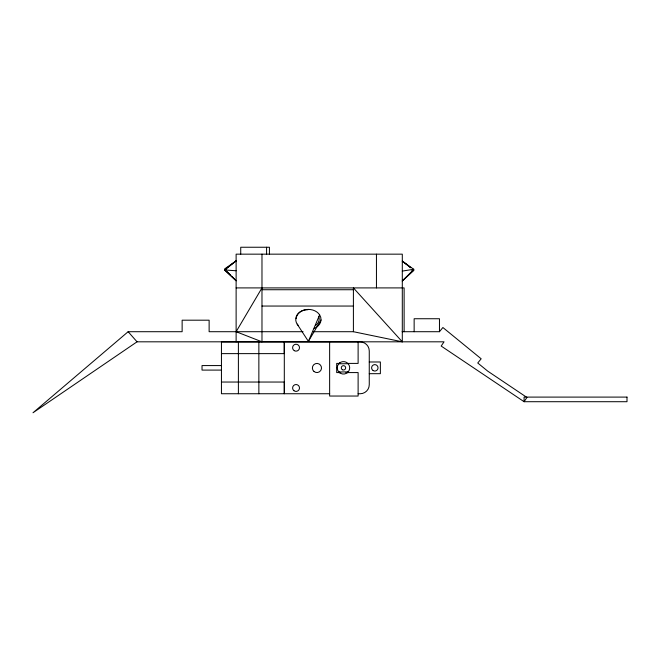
<?xml version="1.0" encoding="UTF-8"?>
<svg xmlns="http://www.w3.org/2000/svg" width="660" height="660" viewBox="0 0 660 660"><rect width="100%" height="100%" fill="white"/><g stroke="black" fill="none" stroke-linecap="round" stroke-linejoin="round"><path stroke-width="0.99" d="M284.303 341.929L284.303 393.739L284.287 382.041L221.447 382.041M297.149 324.085L308.385 341.377L319.63 314.861A12.647 10.065 0 0 0 301.628 310.967A12.647 10.065 0 0 0 298.328 325.57M308.385 341.377L321.016 319.951L320.743 317.336L319.63 314.861M261.979 287.909L236.123 331.708L261.979 341.814L261.979 254.158M402.13 331.708L439.469 331.708L442.893 327.517L481.173 358.801L477.749 362.992L487.715 371.135L526.944 397.46L524.089 401.709L441.185 346.063L444.04 341.814L137.041 341.814L33 412.756L128.147 331.708L182.135 331.708L182.135 320.191L209.129 320.191L209.129 331.708L303.072 331.708M402.303 281.028L413.812 269.338L402.303 261.17M347.3 372.735L348.439 371.58M413.812 270.237L402.303 280.945L413.812 270.204L411.889 270.369M224.606 269.981L236.123 260.824L224.606 269.948L236.123 280.69L224.606 269.981L236.123 270.757M236.123 260.914L224.606 268.925L226.528 269.313M402.303 271.095L413.812 269.255M338.819 363.784L348.067 363.709M338.885 371.959L348.133 371.893M236.123 287.909L404.118 287.909L404.118 331.708M261.979 289.732L353.405 289.732M261.979 306.05L353.405 306.05M313.343 331.708L353.405 331.708L402.303 341.814L402.303 254.158L236.123 254.158L236.123 341.814M329.431 341.929L221.447 341.929L221.447 393.739L329.67 393.739M221.447 353.628L284.245 353.628L284.245 341.929M369.262 361.985L380.374 361.985L380.374 373.684L369.262 373.684M339.76 363.404L336.699 363.404L336.699 372.578L340.774 372.578M347.919 363.404L358.116 363.404L358.116 341.929M221.447 365.574L202.026 365.574L202.026 370.095L221.447 370.095M345.873 372.578L358.116 372.578L358.116 396.041L329.637 396.041L329.637 341.929L360.195 341.929A9.067 9.067 0 0 1 369.262 350.996L369.262 384.673A9.067 9.067 0 0 1 360.195 393.739L358.149 393.739M406.906 264.742L402.303 261.079L410.743 267.77L408.441 265.963M338.572 371.662L339.727 372.801M226.768 271.268L230.365 274.923M231.809 276.383L236.123 280.772M402.303 341.814L353.405 287.909L353.405 331.708M128.147 331.708L137.041 341.814M439.469 331.708L439.469 318.739L414.142 318.739L414.142 331.708M376.447 254.158L376.447 287.909M269.428 254.158L269.428 247.244L240.727 247.244L240.727 254.158M266.582 247.244L266.582 254.158M258.86 341.929L258.86 393.739M238.392 341.929L238.392 393.739M321.016 319.951A12.647 10.065 0 0 1 314.185 328.424M318.879 316.701A11.509 9.166 0 0 1 315.653 325.495M296.183 318.673A11.509 9.166 0 0 1 307.948 309.721M339.652 362.934L338.514 364.089A6.22 6.22 0 0 0 339.314 372.454A6.22 6.22 0 0 0 347.713 372.388A6.22 6.22 0 0 0 348.373 364.015L347.218 362.876A6.22 6.22 0 0 0 339.652 362.934M627 397.097L524.089 397.097L524.089 401.709L627 401.709L627 397.097M294.294 350.666A3.457 3.457 0 0 0 299.5 347.713A3.457 3.457 0 0 0 294.335 344.685A3.457 3.457 0 0 0 294.294 350.666M293.923 390.703A3.457 3.457 0 0 0 299.467 388.459A3.457 3.457 0 0 0 294.748 384.78A3.457 3.457 0 0 0 293.923 390.703M373.106 370.565A3.226 3.226 0 0 0 378.04 367.958A3.226 3.226 0 0 0 373.312 364.988A3.226 3.226 0 0 0 373.106 370.565M314.036 371.514A4.562 4.562 0 0 0 321.436 368.742A4.562 4.562 0 0 0 315.34 363.718A4.562 4.562 0 0 0 314.036 371.514M342.383 369.732A2.186 2.186 0 0 0 345.659 367.834A2.186 2.186 0 0 0 342.383 365.945A2.186 2.186 0 0 0 342.383 369.732"/></g></svg>
